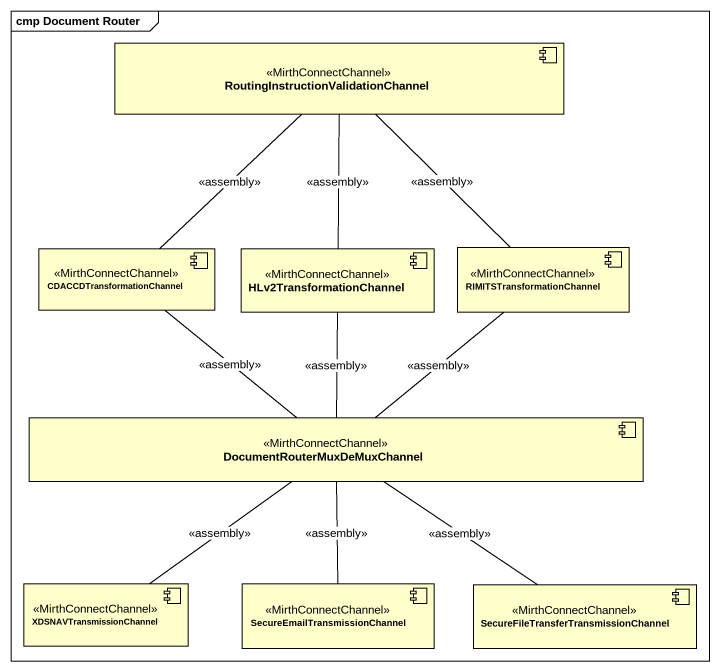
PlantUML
@startuml
mainframe cmp Document Router
component "RoutingInstructionValidationChannel" as RoutingInstructionValidation <<MirthConnectChannel>>
component CDACCDTransformationChannel <<MirthConnectChannel>>
component HLv2TransformationChannel <<MirthConnectChannel>>
component RIMITSTransformationChannel <<MirthConnectChannel>>
component "DocumentRouterMuxDeMuxChannel" as DocumentRouterMuxDeMuxChanne <<MirthConnectChannel>>
component XDSNAVTransmissionChannel <<MirthConnectChannel>>
component "SecureEmailTransmissionChannel" as SecureEmailTransmissionChann <<MirthConnectChannel>>
component "SecureFileTransferTransmissionChannel" as SecureFileTransferTransmissi <<MirthConnectChannel>>
RoutingInstructionValidation -- CDACCDTransformationChannel : <<assembly>>
RoutingInstructionValidation -- HLv2TransformationChannel : <<assembly>>
RoutingInstructionValidation -- RIMITSTransformationChannel : <<assembly>>
CDACCDTransformationChannel -- DocumentRouterMuxDeMuxChanne : <<assembly>>
HLv2TransformationChannel -- DocumentRouterMuxDeMuxChanne : <<assembly>>
RIMITSTransformationChannel -- DocumentRouterMuxDeMuxChanne : <<assembly>>
DocumentRouterMuxDeMuxChanne -- XDSNAVTransmissionChannel : <<assembly>>
DocumentRouterMuxDeMuxChanne -- SecureEmailTransmissionChann : <<assembly>>
DocumentRouterMuxDeMuxChanne -- SecureFileTransferTransmissi : <<assembly>>
@enduml
